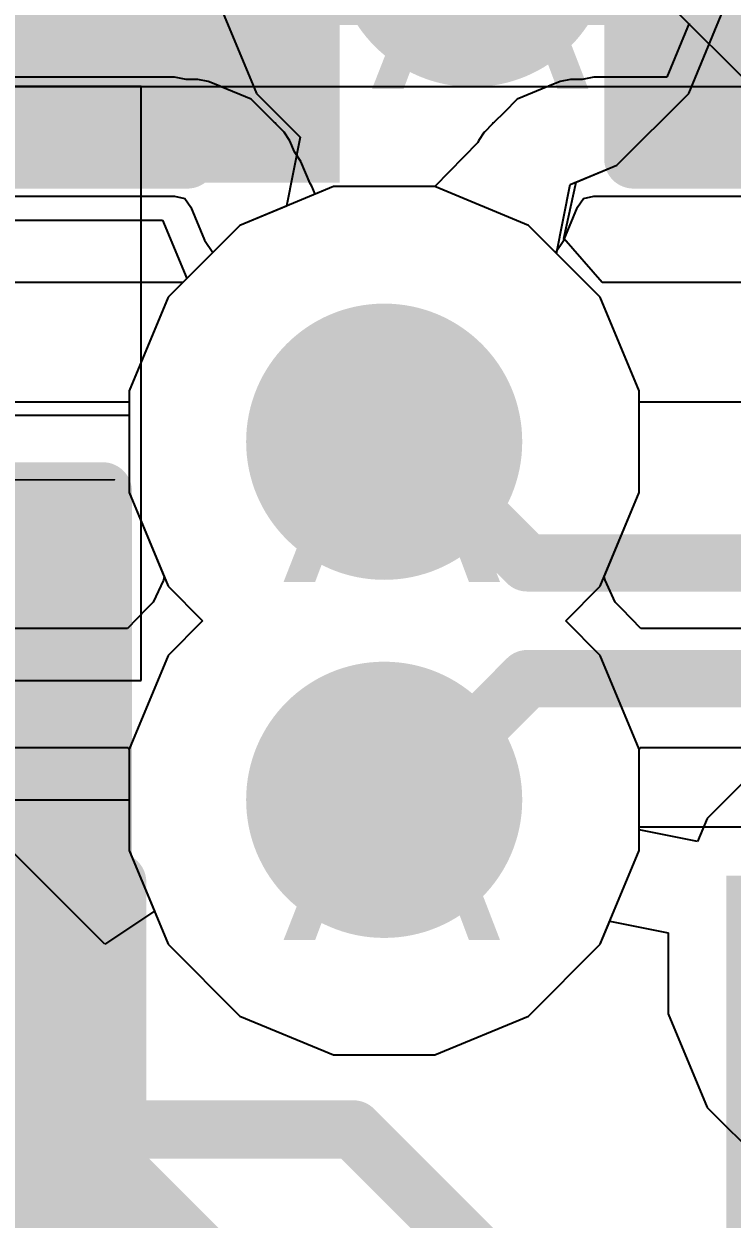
# Model space of a CAD drawing. Header units: inches. Extents: x 0 to 5271, y 0 to 5417.
# Drawn here: x 107.134 to 108.673, y 87.526 to 90.122 of the extents above; entities that cross this region are included whole.
import ezdxf

# ---------------------------------------------------------------- set-up
doc = ezdxf.new("R2010")
doc.units = ezdxf.units.IN
for name, color, linetype in [('Bottom Layer', 5, 'Continuous'), ('Bottom Overlay', 54, 'Continuous'), ('Bottom Paste', 16, 'Continuous'), ('Bottom Solder', 6, 'Continuous'), ('Drill Drawing', 1, 'Continuous'), ('L2_GND1', 16, 'Continuous'), ('L3_SIG1', 76, 'Continuous'), ('L4_PWR', 90, 'Continuous'), ('L5_GND2', 156, 'Continuous'), ('L6_SIG2', 130, 'Continuous'), ('L7_GND3', 216, 'Continuous'), ('Top Layer', 1, 'Continuous'), ('Top Overlay', 2, 'Continuous'), ('Top Paste', 8, 'Continuous'), ('Top Solder', 216, 'Continuous'), ('Via Holes', 16, 'Continuous')]:
    doc.layers.add(name, color=color, linetype=linetype)
doc.styles.add('Arial', font='', dxfattribs={"height": 0.2})
doc.styles.get('Arial').set_extended_font_data('Arial')

# ---------------------------------------------------------------- blocks, each defined once
blk = doc.blocks.new('R___0402_B_450')
at = {"layer": 'Bottom Layer'}
for points in [[(-0.2413, 0.3175), (-0.2413, -0.3175), (-0.6985, -0.3175), (-0.6985, 0.3175)], [(0.6985, 0.3175), (0.6985, -0.3175), (0.2413, -0.3175), (0.2413, 0.3175)]]:
    blk.add_hatch(color=5, dxfattribs=at).paths.add_polyline_path(points)
at = {"layer": 'Bottom Paste'}
for points in [[(-0.2413, 0.3175), (-0.2413, -0.3175), (-0.6985, -0.3175), (-0.6985, 0.3175)], [(0.6985, 0.3175), (0.6985, -0.3175), (0.2413, -0.3175), (0.2413, 0.3175)]]:
    blk.add_hatch(color=16, dxfattribs=at).paths.add_polyline_path(points)
at = {"layer": 'Bottom Solder'}
for points in [[(-0.1863, 0.3725), (-0.1863, -0.3725), (-0.7535, -0.3725), (-0.7535, 0.3725)], [(0.7535, 0.3725), (0.7535, -0.3725), (0.1863, -0.3725), (0.1863, 0.3725)]]:
    blk.add_hatch(color=6, dxfattribs=at).paths.add_polyline_path(points)
at = {"layer": 'Bottom Overlay'}
for points in [[(-0.7874, 0.4064, 0.127, 0.127, 0), (0.7874, 0.4064, 0.127, 0.127, 0)], [(-0.7874, -0.4064, 0.127, 0.127, 0), (-0.7874, 0.4064, 0.127, 0.127, 0)], [(0.7874, -0.4064, 0.127, 0.127, 0), (0.7874, 0.4064, 0.127, 0.127, 0)], [(-0.8128, 0.4318, 0.00323, 0.00323, 0), (0.8128, 0.4318, 0.00323, 0.00323, 0)], [(-0.7874, -0.4064, 0.127, 0.127, 0), (0.7874, -0.4064, 0.127, 0.127, 0)]]:
    blk.add_lwpolyline(points, format="xyseb", dxfattribs=at)
for points in [[(-0.8192, 0.4064, 0.0635, 0.0635, 1), (-0.7557, 0.4064, 0.0635, 0.0635, 1)], [(-0.8192, 0.4064, 0.0635, 0.0635, 1), (-0.7557, 0.4064, 0.0635, 0.0635, 1)], [(0.7556, 0.4064, 0.0635, 0.0635, 1), (0.8191, 0.4064, 0.0635, 0.0635, 1)], [(0.7556, 0.4064, 0.0635, 0.0635, 1), (0.8191, 0.4064, 0.0635, 0.0635, 1)], [(-0.8136, 0.4318, 0.00161, 0.00161, 1), (-0.812, 0.4318, 0.00161, 0.00161, 1)], [(0.812, 0.4318, 0.00161, 0.00161, 1), (0.8136, 0.4318, 0.00161, 0.00161, 1)], [(-0.8192, -0.4064, 0.0635, 0.0635, 1), (-0.7557, -0.4064, 0.0635, 0.0635, 1)], [(-0.8192, -0.4064, 0.0635, 0.0635, 1), (-0.7557, -0.4064, 0.0635, 0.0635, 1)], [(0.7556, -0.4064, 0.0635, 0.0635, 1), (0.8191, -0.4064, 0.0635, 0.0635, 1)], [(0.7556, -0.4064, 0.0635, 0.0635, 1), (0.8191, -0.4064, 0.0635, 0.0635, 1)]]:
    blk.add_lwpolyline(points, format="xyseb", close=True, dxfattribs=at)
blk = doc.blocks.new('RES_0603_467')
at = {"layer": 'Top Layer'}
for points in [[(-0.381, 0.4445), (-0.381, -0.4445), (-1.143, -0.4445), (-1.143, 0.4445)], [(1.143, 0.4445), (1.143, -0.4445), (0.381, -0.4445), (0.381, 0.4445)]]:
    blk.add_hatch(color=1, dxfattribs=at).paths.add_polyline_path(points)
at = {"layer": 'Top Paste'}
for points in [[(-0.381, 0.4445), (-0.381, -0.4445), (-1.143, -0.4445), (-1.143, 0.4445)], [(1.143, 0.4445), (1.143, -0.4445), (0.381, -0.4445), (0.381, 0.4445)]]:
    blk.add_hatch(color=8, dxfattribs=at).paths.add_polyline_path(points)
at = {"layer": 'Top Solder'}
for points in [[(-0.2794, 0.5461), (-0.2794, -0.5461), (-1.2446, -0.5461), (-1.2446, 0.5461)], [(1.2446, 0.5461), (1.2446, -0.5461), (0.2794, -0.5461), (0.2794, 0.5461)]]:
    blk.add_hatch(color=216, dxfattribs=at).paths.add_polyline_path(points)
at = {"layer": 'Top Overlay'}
for points in [[(-1.2192, 0.5334, 0.127, 0.127, 0), (1.2192, 0.5334, 0.127, 0.127, 0)], [(-1.2192, -0.5334, 0.127, 0.127, 0), (-1.2192, 0.5334, 0.127, 0.127, 0)], [(1.2192, -0.5334, 0.127, 0.127, 0), (1.2192, 0.5334, 0.127, 0.127, 0)], [(-1.2192, -0.5334, 0.127, 0.127, 0), (1.2192, -0.5334, 0.127, 0.127, 0)]]:
    blk.add_lwpolyline(points, format="xyseb", dxfattribs=at)
for points in [[(-1.2509, 0.5334, 0.0635, 0.0635, 1), (-1.1874, 0.5334, 0.0635, 0.0635, 1)], [(-1.2509, 0.5334, 0.0635, 0.0635, 1), (-1.1874, 0.5334, 0.0635, 0.0635, 1)], [(1.1875, 0.5334, 0.0635, 0.0635, 1), (1.251, 0.5334, 0.0635, 0.0635, 1)], [(1.1875, 0.5334, 0.0635, 0.0635, 1), (1.251, 0.5334, 0.0635, 0.0635, 1)], [(-1.2509, -0.5334, 0.0635, 0.0635, 1), (-1.1874, -0.5334, 0.0635, 0.0635, 1)], [(-1.2509, -0.5334, 0.0635, 0.0635, 1), (-1.1874, -0.5334, 0.0635, 0.0635, 1)], [(1.1875, -0.5334, 0.0635, 0.0635, 1), (1.251, -0.5334, 0.0635, 0.0635, 1)], [(1.1875, -0.5334, 0.0635, 0.0635, 1), (1.251, -0.5334, 0.0635, 0.0635, 1)]]:
    blk.add_lwpolyline(points, format="xyseb", close=True, dxfattribs=at)
blk = doc.blocks.new('HR911130C_519')
at = {"layer": 'Top Overlay'}
blk.add_lwpolyline([(-8.001, -8.5694, 0.127, 0.127, 0), (8.001, -8.5694, 0.127, 0.127, 0)], format="xyseb", dxfattribs=at)
blk = doc.blocks.new('DFN1006_2L__B_551')
at = {"layer": 'Bottom Layer'}
for points in [[(-0.7, 0.33), (-0.15, 0.33), (-0.15, -0.33), (-0.7, -0.33)], [(0.15, 0.33), (0.7, 0.33), (0.7, -0.33), (0.15, -0.33)]]:
    blk.add_hatch(color=5, dxfattribs=at).paths.add_polyline_path(points)
at = {"layer": 'Bottom Overlay'}
blk.add_hatch(color=54, dxfattribs=at).paths.add_polyline_path([(-1.1435, -0.5082), (-0.8133, -0.5082), (-0.8133, 0.5078), (-1.1435, 0.5078)])
at = {"layer": 'Bottom Paste'}
for points in [[(-0.7, 0.33), (-0.15, 0.33), (-0.15, -0.33), (-0.7, -0.33)], [(0.15, 0.33), (0.7, 0.33), (0.7, -0.33), (0.15, -0.33)]]:
    blk.add_hatch(color=16, dxfattribs=at).paths.add_polyline_path(points)
at = {"layer": 'Bottom Solder'}
for points in [[(-0.8016, 0.4316), (-0.0484, 0.4316), (-0.0484, -0.4316), (-0.8016, -0.4316)], [(0.0484, 0.4316), (0.8016, 0.4316), (0.8016, -0.4316), (0.0484, -0.4316)]]:
    blk.add_hatch(color=6, dxfattribs=at).paths.add_polyline_path(points)
at = {"layer": 'Bottom Overlay'}
for points in [[(0.8128, 0.4572, 0.127, 0.127, 0), (-0.8128, 0.4572, 0.127, 0.127, 0)], [(-0.8128, 0.4572, 0.127, 0.127, 0), (-0.8128, -0.4572, 0.127, 0.127, 0)], [(0.8128, 0.4572, 0.127, 0.127, 0), (0.8128, -0.4572, 0.127, 0.127, 0)], [(0.8128, -0.4572, 0.127, 0.127, 0), (-0.8128, -0.4572, 0.127, 0.127, 0)]]:
    blk.add_lwpolyline(points, format="xyseb", dxfattribs=at)
for points in [[(-0.8445, 0.4572, 0.0635, 0.0635, 1), (-0.781, 0.4572, 0.0635, 0.0635, 1)], [(-0.8445, 0.4572, 0.0635, 0.0635, 1), (-0.781, 0.4572, 0.0635, 0.0635, 1)], [(0.7811, 0.4572, 0.0635, 0.0635, 1), (0.8446, 0.4572, 0.0635, 0.0635, 1)], [(0.7811, 0.4572, 0.0635, 0.0635, 1), (0.8446, 0.4572, 0.0635, 0.0635, 1)], [(-0.8445, -0.4572, 0.0635, 0.0635, 1), (-0.781, -0.4572, 0.0635, 0.0635, 1)], [(-0.8445, -0.4572, 0.0635, 0.0635, 1), (-0.781, -0.4572, 0.0635, 0.0635, 1)], [(0.7811, -0.4572, 0.0635, 0.0635, 1), (0.8446, -0.4572, 0.0635, 0.0635, 1)], [(0.7811, -0.4572, 0.0635, 0.0635, 1), (0.8446, -0.4572, 0.0635, 0.0635, 1)]]:
    blk.add_lwpolyline(points, format="xyseb", close=True, dxfattribs=at)
blk = doc.blocks.new('DFN1006_2L__B_555')
at = {"layer": 'Bottom Layer'}
for points in [[(-0.7, 0.33), (-0.15, 0.33), (-0.15, -0.33), (-0.7, -0.33)], [(0.15, 0.33), (0.7, 0.33), (0.7, -0.33), (0.15, -0.33)]]:
    blk.add_hatch(color=5, dxfattribs=at).paths.add_polyline_path(points)
at = {"layer": 'Bottom Overlay'}
blk.add_hatch(color=54, dxfattribs=at).paths.add_polyline_path([(-1.1435, -0.5081), (-0.8133, -0.5081), (-0.8133, 0.5079), (-1.1435, 0.5079)])
at = {"layer": 'Bottom Paste'}
for points in [[(-0.7, 0.33), (-0.15, 0.33), (-0.15, -0.33), (-0.7, -0.33)], [(0.15, 0.33), (0.7, 0.33), (0.7, -0.33), (0.15, -0.33)]]:
    blk.add_hatch(color=16, dxfattribs=at).paths.add_polyline_path(points)
at = {"layer": 'Bottom Solder'}
for points in [[(-0.8016, 0.4316), (-0.0484, 0.4316), (-0.0484, -0.4316), (-0.8016, -0.4316)], [(0.0484, 0.4316), (0.8016, 0.4316), (0.8016, -0.4316), (0.0484, -0.4316)]]:
    blk.add_hatch(color=6, dxfattribs=at).paths.add_polyline_path(points)
at = {"layer": 'Bottom Overlay'}
for points in [[(0.8128, 0.4572, 0.127, 0.127, 0), (-0.8128, 0.4572, 0.127, 0.127, 0)], [(-0.8128, 0.4572, 0.127, 0.127, 0), (-0.8128, -0.4572, 0.127, 0.127, 0)], [(0.8128, 0.4572, 0.127, 0.127, 0), (0.8128, -0.4572, 0.127, 0.127, 0)], [(0.8128, -0.4572, 0.127, 0.127, 0), (-0.8128, -0.4572, 0.127, 0.127, 0)]]:
    blk.add_lwpolyline(points, format="xyseb", dxfattribs=at)
for points in [[(-0.8445, 0.4572, 0.0635, 0.0635, 1), (-0.781, 0.4572, 0.0635, 0.0635, 1)], [(-0.8445, 0.4572, 0.0635, 0.0635, 1), (-0.781, 0.4572, 0.0635, 0.0635, 1)], [(0.7811, 0.4572, 0.0635, 0.0635, 1), (0.8446, 0.4572, 0.0635, 0.0635, 1)], [(0.7811, 0.4572, 0.0635, 0.0635, 1), (0.8446, 0.4572, 0.0635, 0.0635, 1)], [(-0.8445, -0.4572, 0.0635, 0.0635, 1), (-0.781, -0.4572, 0.0635, 0.0635, 1)], [(-0.8445, -0.4572, 0.0635, 0.0635, 1), (-0.781, -0.4572, 0.0635, 0.0635, 1)], [(0.7811, -0.4572, 0.0635, 0.0635, 1), (0.8446, -0.4572, 0.0635, 0.0635, 1)], [(0.7811, -0.4572, 0.0635, 0.0635, 1), (0.8446, -0.4572, 0.0635, 0.0635, 1)]]:
    blk.add_lwpolyline(points, format="xyseb", close=True, dxfattribs=at)

msp = doc.modelspace()

# ---------------------------------------------------------------- hatches: boundary and pattern name
at = {"layer": 'Bottom Layer'}
for points in [[(106.8074, 89.955), (107.5838, 89.955), (107.5838, 92.1232), (106.8074, 92.1232)], [(108.66, 86.9443), (109.46, 86.9443), (109.46, 88.2722), (108.66, 88.2722)]]:
    msp.add_hatch(color=5, dxfattribs=at).paths.add_polyline_path(points)
h = msp.add_hatch(color=5, dxfattribs=at)
edge = h.paths.add_edge_path()
edge.add_arc((108.1087, 90.285), 0.3, 0, 360)
h = msp.add_hatch(color=5, dxfattribs=at)
edge = h.paths.add_edge_path()
edge.add_arc((107.9166, 89.2145), 0.3, 0, 360)
h = msp.add_hatch(color=5, dxfattribs=at)
edge = h.paths.add_edge_path()
edge.add_arc((107.9166, 88.4367), 0.3, 0, 360)
at = {"layer": 'L2_GND1'}
h = msp.add_hatch(color=16, dxfattribs=at)
edge = h.paths.add_edge_path()
edge.add_arc((108.1087, 90.285), 0.3, 0, 360)
h = msp.add_hatch(color=16, dxfattribs=at)
edge = h.paths.add_edge_path()
edge.add_arc((107.9166, 89.2145), 0.3, 0, 360)
h = msp.add_hatch(color=16, dxfattribs=at)
edge = h.paths.add_edge_path()
edge.add_arc((107.9166, 88.4367), 0.3, 0, 360)
at = {"layer": 'L3_SIG1'}
h = msp.add_hatch(color=76, dxfattribs=at)
edge = h.paths.add_edge_path()
edge.add_arc((108.1087, 90.285), 0.3, 0, 360)
h = msp.add_hatch(color=76, dxfattribs=at)
edge = h.paths.add_edge_path()
edge.add_arc((107.9166, 89.2145), 0.3, 0, 360)
h = msp.add_hatch(color=76, dxfattribs=at)
edge = h.paths.add_edge_path()
edge.add_arc((107.9166, 88.4367), 0.3, 0, 360)
at = {"layer": 'L4_PWR'}
h = msp.add_hatch(color=90, dxfattribs=at)
edge = h.paths.add_edge_path()
edge.add_arc((108.1087, 90.285), 0.3, 0, 360)
h = msp.add_hatch(color=90, dxfattribs=at)
edge = h.paths.add_edge_path()
edge.add_arc((107.9166, 89.2145), 0.3, 0, 360)
h = msp.add_hatch(color=90, dxfattribs=at)
edge = h.paths.add_edge_path()
edge.add_arc((107.9166, 88.4367), 0.3, 0, 360)
at = {"layer": 'L5_GND2'}
h = msp.add_hatch(color=156, dxfattribs=at)
edge = h.paths.add_edge_path()
edge.add_arc((108.1087, 90.285), 0.3, 0, 360)
h = msp.add_hatch(color=156, dxfattribs=at)
edge = h.paths.add_edge_path()
edge.add_arc((107.9166, 89.2145), 0.3, 0, 360)
h = msp.add_hatch(color=156, dxfattribs=at)
edge = h.paths.add_edge_path()
edge.add_arc((107.9166, 88.4367), 0.3, 0, 360)
at = {"layer": 'L6_SIG2'}
h = msp.add_hatch(color=130, dxfattribs=at)
edge = h.paths.add_edge_path()
edge.add_arc((108.1087, 90.285), 0.3, 0, 360)
h = msp.add_hatch(color=130, dxfattribs=at)
edge = h.paths.add_edge_path()
edge.add_arc((107.9166, 89.2145), 0.3, 0, 360)
h = msp.add_hatch(color=130, dxfattribs=at)
edge = h.paths.add_edge_path()
edge.add_arc((107.9166, 88.4367), 0.3, 0, 360)
at = {"layer": 'L7_GND3'}
h = msp.add_hatch(color=216, dxfattribs=at)
edge = h.paths.add_edge_path()
edge.add_arc((108.1087, 90.285), 0.3, 0, 360)
h = msp.add_hatch(color=216, dxfattribs=at)
edge = h.paths.add_edge_path()
edge.add_arc((107.9166, 89.2145), 0.3, 0, 360)
h = msp.add_hatch(color=216, dxfattribs=at)
edge = h.paths.add_edge_path()
edge.add_arc((107.9166, 88.4367), 0.3, 0, 360)
at = {"layer": 'Top Layer'}
h = msp.add_hatch(color=1, dxfattribs=at)
edge = h.paths.add_edge_path()
edge.add_arc((108.1087, 90.285), 0.3, 0, 360)
h = msp.add_hatch(color=1, dxfattribs=at)
edge = h.paths.add_edge_path()
edge.add_arc((107.9166, 89.2145), 0.3, 0, 360)
h = msp.add_hatch(color=1, dxfattribs=at)
edge = h.paths.add_edge_path()
edge.add_arc((107.9166, 88.4367), 0.3, 0, 360)
at = {"layer": 'Via Holes'}
h = msp.add_hatch(color=7, dxfattribs=at)
edge = h.paths.add_edge_path()
edge.add_arc((107.9166, 89.2145), 0.15, 0, 360)
h = msp.add_hatch(color=7, dxfattribs=at)
edge = h.paths.add_edge_path()
edge.add_arc((107.9166, 88.4367), 0.15, 0, 360)

# ---------------------------------------------------------------- linework, layer by layer
at = {"layer": 'Bottom Layer'}
for p, q in [((103.0075, 89.9861), (139.395, 89.9861)), ((106.8074, 89.696), (107.435, 89.696)), ((107.435, 89.696), (107.4876, 89.569)), ((107.4876, 89.569), (107.447, 89.5283)), ((107.447, 89.5283), (107.3626, 89.3247)), ((107.3626, 89.3247), (107.3626, 89.2715)), ((107.3626, 89.2715), (106.5051, 89.2715))]:
    msp.add_line(p, q, dxfattribs=at)
for points in [[(107.9166, 89.2145, 0.1242, 0.1242, 0), (107.964, 89.2145, 0.1242, 0.1242, 0)], [(107.964, 89.2145, 0.1242, 0.1242, 0), (108.2273, 88.9512, 0.1242, 0.1242, 0)], [(108.2273, 88.9512, 0.1242, 0.1242, 0), (109.4755, 88.9512, 0.1242, 0.1242, 0)], [(107.964, 88.4367, 0.1242, 0.1242, 0), (108.2273, 88.7, 0.1242, 0.1242, 0)], [(108.2273, 88.7, 0.1242, 0.1242, 0), (109.3714, 88.7, 0.1242, 0.1242, 0)], [(107.9166, 88.4367, 0.1242, 0.1242, 0), (107.964, 88.4367, 0.1242, 0.1242, 0)], [(106.9877, 87.9475, 0.127, 0.127, 0), (107.2148, 87.7205, 0.127, 0.127, 0)], [(107.2148, 87.7205, 0.127, 0.127, 0), (107.8498, 87.7205, 0.127, 0.127, 0)], [(107.8498, 87.7205, 0.127, 0.127, 0), (108.3056, 87.2646, 0.127, 0.127, 0)]]:
    msp.add_lwpolyline(points, format="xyseb", dxfattribs=at)
for points in [[(107.8856, 89.2145, 0.0621, 0.0621, 1), (107.9477, 89.2145, 0.0621, 0.0621, 1)], [(107.9329, 89.2145, 0.0621, 0.0621, 1), (107.995, 89.2145, 0.0621, 0.0621, 1)], [(107.9329, 89.2145, 0.0621, 0.0621, 1), (107.995, 89.2145, 0.0621, 0.0621, 1)], [(108.1962, 88.9512, 0.0621, 0.0621, 1), (108.2583, 88.9512, 0.0621, 0.0621, 1)], [(108.1962, 88.9512, 0.0621, 0.0621, 1), (108.2583, 88.9512, 0.0621, 0.0621, 1)], [(108.1962, 88.7, 0.0621, 0.0621, 1), (108.2583, 88.7, 0.0621, 0.0621, 1)], [(108.1962, 88.7, 0.0621, 0.0621, 1), (108.2583, 88.7, 0.0621, 0.0621, 1)], [(107.8856, 88.4367, 0.0621, 0.0621, 1), (107.9477, 88.4367, 0.0621, 0.0621, 1)], [(107.9329, 88.4367, 0.0621, 0.0621, 1), (107.995, 88.4367, 0.0621, 0.0621, 1)], [(107.9329, 88.4367, 0.0621, 0.0621, 1), (107.995, 88.4367, 0.0621, 0.0621, 1)], [(107.183, 87.7205, 0.0635, 0.0635, 1), (107.2465, 87.7205, 0.0635, 0.0635, 1)], [(107.183, 87.7205, 0.0635, 0.0635, 1), (107.2465, 87.7205, 0.0635, 0.0635, 1)], [(107.818, 87.7205, 0.0635, 0.0635, 1), (107.8815, 87.7205, 0.0635, 0.0635, 1)], [(107.818, 87.7205, 0.0635, 0.0635, 1), (107.8815, 87.7205, 0.0635, 0.0635, 1)]]:
    msp.add_lwpolyline(points, format="xyseb", close=True, dxfattribs=at)
at = {"layer": 'L2_GND1'}
for p, q in [((107.5547, 90.1748), (107.639, 89.9712)), ((108.5783, 89.9712), (108.6627, 90.1748)), ((107.639, 89.9712), (107.7341, 89.876)), ((108.4225, 89.8153), (108.5783, 89.9712)), ((107.7341, 89.876), (107.7043, 89.7262)), ((108.3338, 89.7786), (108.4225, 89.8153)), ((108.307, 89.6559), (108.3338, 89.7786)), ((107.7043, 89.7262), (107.6028, 89.6842)), ((107.6028, 89.6842), (107.479, 89.5604)), ((108.3901, 89.5604), (108.307, 89.6559)), ((107.479, 89.5604), (106.6709, 89.5604)), ((109.4746, 89.5604), (108.3901, 89.5604)), ((106.6709, 89.3014), (107.3626, 89.3014)), ((107.3626, 89.3014), (107.3626, 89.1043)), ((108.4706, 89.1043), (108.4706, 89.3014)), ((108.4706, 89.3014), (109.4292, 89.3014)), ((107.3626, 89.1043), (107.447, 88.9007)), ((108.3863, 88.9007), (108.4706, 89.1043)), ((107.447, 88.9007), (107.522, 88.8256)), ((108.3112, 88.8256), (108.3863, 88.9007)), ((107.522, 88.8256), (107.447, 88.7505)), ((108.3863, 88.7505), (108.3112, 88.8256)), ((107.447, 88.7505), (107.3626, 88.5469)), ((108.4706, 88.5469), (108.3863, 88.7505)), ((108.7742, 88.5521), (108.6184, 88.3962)), ((107.3626, 88.5469), (107.3626, 88.3265)), ((108.4706, 88.3714), (108.4706, 88.5469)), ((108.6184, 88.3962), (108.5976, 88.3462)), ((108.5976, 88.3462), (108.4706, 88.3714)), ((107.3626, 88.3265), (107.447, 88.1229)), ((108.3863, 88.1229), (108.407, 88.173)), ((108.407, 88.173), (108.534, 88.1477)), ((108.534, 88.1477), (108.534, 87.9722)), ((107.447, 88.1229), (107.6028, 87.9671)), ((108.2304, 87.9671), (108.3863, 88.1229)), ((107.6028, 87.9671), (107.8064, 87.8827)), ((108.0268, 87.8827), (108.2304, 87.9671)), ((108.534, 87.9722), (108.6184, 87.7686)), ((107.8064, 87.8827), (108.0268, 87.8827)), ((108.6184, 87.7686), (108.7742, 87.6127))]:
    msp.add_line(p, q, dxfattribs=at)
at = {"layer": 'L3_SIG1'}
for p, q in [((108.5797, 90.1239), (108.5311, 90.0066)), ((107.4611, 90.0066), (107.0496, 90.0066)), ((107.4862, 90.0016), (107.4611, 90.0066)), ((108.3721, 90.0066), (108.3471, 90.0016)), ((108.5311, 90.0066), (108.3721, 90.0066)), ((107.5117, 90.0016), (107.4862, 90.0016)), ((107.5342, 89.9971), (107.5117, 90.0016)), ((107.5577, 89.9874), (107.5342, 89.9971)), ((107.5602, 89.9869), (107.5577, 89.9874)), ((107.5624, 89.9855), (107.5602, 89.9869)), ((107.6275, 89.9585), (107.5624, 89.9855)), ((108.2598, 89.9809), (108.2057, 89.9585)), ((108.2709, 89.9855), (108.2598, 89.9809)), ((108.273, 89.9869), (108.2709, 89.9855)), ((108.2755, 89.9874), (108.273, 89.9869)), ((108.299, 89.9971), (108.2755, 89.9874)), ((108.2991, 89.9971), (108.299, 89.9971)), ((108.299, 89.9971), (108.299, 89.9971)), ((108.3216, 90.0016), (108.2991, 89.9971)), ((108.3471, 90.0016), (108.3216, 90.0016)), ((107.6774, 89.9086), (107.6275, 89.9585)), ((108.2057, 89.9585), (108.1771, 89.9299)), ((108.2057, 89.9585), (108.2057, 89.9585)), ((108.2057, 89.9585), (108.2057, 89.9585)), ((108.1771, 89.9299), (108.1558, 89.9086)), ((107.6795, 89.9072), (107.6774, 89.9086)), ((107.6809, 89.9051), (107.6795, 89.9072)), ((107.699, 89.887), (107.6809, 89.9051)), ((108.1523, 89.9051), (108.1343, 89.887)), ((108.1537, 89.9072), (108.1523, 89.9051)), ((108.1558, 89.9086), (108.1537, 89.9072)), ((107.7117, 89.8679), (107.699, 89.887)), ((107.699, 89.887), (107.699, 89.887)), ((108.1342, 89.887), (108.1215, 89.8679)), ((108.1343, 89.887), (108.1342, 89.887)), ((108.1342, 89.887), (108.1342, 89.887)), ((107.7215, 89.8444), (107.7117, 89.8679)), ((108.1201, 89.8645), (108.0268, 89.7685)), ((108.1215, 89.8679), (108.1201, 89.8645)), ((107.7357, 89.8232), (107.7215, 89.8444)), ((107.7556, 89.7751), (107.7357, 89.8232)), ((107.7594, 89.7693), (107.7556, 89.7751)), ((107.0496, 89.7476), (107.4611, 89.7476)), ((107.4611, 89.7476), (107.4837, 89.7431)), ((107.7666, 89.752), (107.7594, 89.7693)), ((107.8064, 89.7685), (107.7666, 89.752)), ((108.0268, 89.7685), (107.8064, 89.7685)), ((108.3496, 89.7431), (108.3721, 89.7476)), ((108.3721, 89.7476), (108.956, 89.7476)), ((107.4837, 89.7431), (107.4964, 89.7241)), ((107.4964, 89.7241), (107.5261, 89.6524)), ((108.3071, 89.6524), (108.3368, 89.7241)), ((108.3368, 89.7241), (108.3496, 89.7431)), ((107.5261, 89.6524), (107.5441, 89.6255)), ((108.2891, 89.6255), (108.3071, 89.6524)), ((107.5441, 89.6255), (107.447, 89.5283)), ((108.3863, 89.5283), (108.2891, 89.6255)), ((107.447, 89.5283), (107.3626, 89.3247)), ((108.4706, 89.3247), (108.3863, 89.5283)), ((107.3626, 89.3247), (107.3626, 89.1043)), ((108.4706, 89.1043), (108.4706, 89.3247)), ((107.3626, 89.1043), (107.447, 88.9007)), ((108.3863, 88.9007), (108.4706, 89.1043)), ((107.447, 88.9007), (107.522, 88.8256)), ((108.3112, 88.8256), (108.3863, 88.9007)), ((107.522, 88.8256), (107.447, 88.7505)), ((108.3863, 88.7505), (108.3112, 88.8256)), ((107.447, 88.7505), (107.3626, 88.5469)), ((108.4706, 88.5469), (108.3863, 88.7505)), ((108.7742, 88.5521), (108.6184, 88.3962)), ((107.3626, 88.5469), (107.3626, 88.3265)), ((108.4706, 88.3714), (108.4706, 88.5469)), ((108.6184, 88.3962), (108.5976, 88.3462)), ((108.5976, 88.3462), (108.4706, 88.3714)), ((107.3626, 88.3265), (107.447, 88.1229)), ((108.3863, 88.1229), (108.407, 88.173)), ((108.407, 88.173), (108.534, 88.1477)), ((108.534, 88.1477), (108.534, 87.9722)), ((107.447, 88.1229), (107.6028, 87.9671)), ((108.2304, 87.9671), (108.3863, 88.1229)), ((107.6028, 87.9671), (107.8064, 87.8827)), ((108.0268, 87.8827), (108.2304, 87.9671)), ((108.534, 87.9722), (108.6184, 87.7686)), ((107.8064, 87.8827), (108.0268, 87.8827)), ((108.6184, 87.7686), (108.7742, 87.6127))]:
    msp.add_line(p, q, dxfattribs=at)
at = {"layer": 'L4_PWR'}
for p, q in [((107.5547, 90.1748), (107.639, 89.9712)), ((108.5783, 89.9712), (108.6627, 90.1748)), ((107.639, 89.9712), (107.7341, 89.876)), ((108.4225, 89.8153), (108.5783, 89.9712)), ((107.7341, 89.876), (107.7043, 89.7262)), ((108.3209, 89.7733), (108.4225, 89.8153)), ((108.2911, 89.6235), (108.3209, 89.7733)), ((107.7043, 89.7262), (107.6028, 89.6842)), ((107.6028, 89.6842), (107.447, 89.5283)), ((108.3863, 89.5283), (108.2911, 89.6235)), ((107.447, 89.5283), (107.3626, 89.3247)), ((108.4706, 89.3247), (108.3863, 89.5283)), ((107.3626, 89.3247), (107.3626, 89.1043)), ((108.4706, 89.1043), (108.4706, 89.3247)), ((107.3626, 89.1043), (107.4384, 88.9213)), ((108.3948, 88.9213), (108.4706, 89.1043)), ((107.4367, 88.9139), (107.4146, 88.8663)), ((107.4384, 88.9213), (107.4367, 88.9139)), ((108.3965, 88.9139), (108.3948, 88.9213)), ((108.4187, 88.8663), (108.3965, 88.9139)), ((107.4146, 88.8663), (107.4003, 88.8512)), ((108.4329, 88.8512), (108.4187, 88.8663)), ((107.4003, 88.8512), (107.3591, 88.809)), ((108.4742, 88.809), (108.4329, 88.8512)), ((107.3591, 88.809), (106.3431, 88.809)), ((109.5516, 88.809), (108.4742, 88.809)), ((104.5755, 88.55), (107.3606, 88.55)), ((107.3606, 88.55), (107.3626, 88.5469)), ((108.4706, 88.5469), (108.4727, 88.55)), ((108.4727, 88.55), (114.6131, 88.55)), ((107.3626, 88.5469), (107.3626, 88.3265)), ((108.4706, 88.3265), (108.4706, 88.5469)), ((107.3626, 88.3265), (107.447, 88.1229)), ((108.3863, 88.1229), (108.4706, 88.3265)), ((107.447, 88.1229), (107.6028, 87.9671)), ((108.2304, 87.9671), (108.3863, 88.1229)), ((107.6028, 87.9671), (107.8064, 87.8827)), ((108.0268, 87.8827), (108.2304, 87.9671)), ((107.8064, 87.8827), (108.0268, 87.8827))]:
    msp.add_line(p, q, dxfattribs=at)
at = {"layer": 'L5_GND2'}
for p, q in [((107.8064, 89.7685), (107.6028, 89.6842)), ((108.0268, 89.7685), (107.8064, 89.7685)), ((108.2304, 89.6842), (108.0268, 89.7685)), ((107.6028, 89.6842), (107.447, 89.5283)), ((108.3863, 89.5283), (108.2304, 89.6842)), ((107.447, 89.5283), (107.3626, 89.3247)), ((108.4706, 89.3247), (108.3863, 89.5283)), ((107.3626, 89.3247), (107.3626, 89.1043)), ((108.4706, 89.1043), (108.4706, 89.3247)), ((107.3626, 89.1043), (107.447, 88.9007)), ((108.3863, 88.9007), (108.4706, 89.1043)), ((107.447, 88.9007), (107.522, 88.8256)), ((108.3112, 88.8256), (108.3863, 88.9007)), ((107.522, 88.8256), (107.447, 88.7505)), ((108.3863, 88.7505), (108.3112, 88.8256)), ((107.447, 88.7505), (107.3626, 88.5469)), ((108.4706, 88.5469), (108.3863, 88.7505)), ((108.7742, 88.5521), (108.6184, 88.3962)), ((107.3626, 88.5469), (107.3626, 88.3265)), ((108.4706, 88.3714), (108.4706, 88.5469)), ((108.6184, 88.3962), (108.5976, 88.3462)), ((108.5976, 88.3462), (108.4706, 88.3714)), ((107.3626, 88.3265), (107.447, 88.1229)), ((108.3863, 88.1229), (108.407, 88.173)), ((108.407, 88.173), (108.534, 88.1477)), ((108.534, 88.1477), (108.534, 87.9722)), ((107.447, 88.1229), (107.6028, 87.9671)), ((108.2304, 87.9671), (108.3863, 88.1229)), ((107.6028, 87.9671), (107.8064, 87.8827)), ((108.0268, 87.8827), (108.2304, 87.9671)), ((108.534, 87.9722), (108.6184, 87.7686)), ((107.8064, 87.8827), (108.0268, 87.8827)), ((108.6184, 87.7686), (108.7742, 87.6127))]:
    msp.add_line(p, q, dxfattribs=at)
at = {"layer": 'L6_SIG2'}
for p, q in [((108.0678, 90.6336), (108.9755, 89.7259)), ((107.8064, 89.7685), (107.6028, 89.6842)), ((108.0268, 89.7685), (107.8064, 89.7685)), ((108.2304, 89.6842), (108.0268, 89.7685)), ((107.6028, 89.6842), (107.447, 89.5283)), ((108.3863, 89.5283), (108.2304, 89.6842)), ((107.447, 89.5283), (107.3626, 89.3247)), ((108.4706, 89.3247), (108.3863, 89.5283)), ((107.3626, 89.3247), (107.3626, 89.1043)), ((108.4706, 89.1043), (108.4706, 89.3247)), ((107.3626, 89.1043), (107.447, 88.9007)), ((108.3863, 88.9007), (108.4706, 89.1043)), ((107.447, 88.9007), (107.522, 88.8256)), ((108.3112, 88.8256), (108.3863, 88.9007)), ((107.522, 88.8256), (107.447, 88.7505)), ((108.3863, 88.7505), (108.3112, 88.8256)), ((107.447, 88.7505), (107.3626, 88.5469)), ((108.4706, 88.5469), (108.3863, 88.7505)), ((108.7742, 88.5521), (108.6184, 88.3962)), ((107.3626, 88.5469), (107.3626, 88.3265)), ((108.4706, 88.3714), (108.4706, 88.5469)), ((108.6184, 88.3962), (108.5976, 88.3462)), ((108.5976, 88.3462), (108.4706, 88.3714)), ((107.3095, 88.1228), (107.09, 88.3423)), ((107.3626, 88.3265), (107.4172, 88.1948)), ((107.4172, 88.1948), (107.3095, 88.1228))]:
    msp.add_line(p, q, dxfattribs=at)
msp.add_lwpolyline([(106.8336, 88.086, 0.2032, 0.2032, 0), (107.4976, 87.422, 0.2032, 0.2032, 0)], format="xyseb", dxfattribs=at)
at = {"layer": 'L7_GND3'}
for p, q in [((107.8064, 89.7685), (107.6028, 89.6842)), ((108.0268, 89.7685), (107.8064, 89.7685)), ((108.2304, 89.6842), (108.0268, 89.7685)), ((107.6028, 89.6842), (107.447, 89.5283)), ((108.3863, 89.5283), (108.2304, 89.6842)), ((107.447, 89.5283), (107.3626, 89.3247)), ((108.4706, 89.3247), (108.3863, 89.5283)), ((107.3626, 89.3247), (107.3626, 89.1043)), ((108.4706, 89.1043), (108.4706, 89.3247)), ((107.3626, 89.1043), (107.447, 88.9007)), ((108.3863, 88.9007), (108.4706, 89.1043)), ((107.447, 88.9007), (107.522, 88.8256)), ((108.3112, 88.8256), (108.3863, 88.9007)), ((107.522, 88.8256), (107.447, 88.7505)), ((108.3863, 88.7505), (108.3112, 88.8256)), ((107.447, 88.7505), (107.3626, 88.5469)), ((108.4706, 88.5469), (108.3863, 88.7505)), ((108.7742, 88.5521), (108.6184, 88.3962)), ((107.3626, 88.5469), (107.3626, 88.3265)), ((108.4706, 88.3714), (108.4706, 88.5469)), ((108.6184, 88.3962), (108.5976, 88.3462)), ((108.5976, 88.3462), (108.4706, 88.3714)), ((107.3626, 88.3265), (107.447, 88.1229)), ((108.3863, 88.1229), (108.407, 88.173)), ((108.407, 88.173), (108.534, 88.1477)), ((108.534, 88.1477), (108.534, 87.9722)), ((107.447, 88.1229), (107.6028, 87.9671)), ((108.2304, 87.9671), (108.3863, 88.1229)), ((107.6028, 87.9671), (107.8064, 87.8827)), ((108.0268, 87.8827), (108.2304, 87.9671)), ((108.534, 87.9722), (108.6184, 87.7686)), ((107.8064, 87.8827), (108.0268, 87.8827)), ((108.6184, 87.7686), (108.7742, 87.6127))]:
    msp.add_line(p, q, dxfattribs=at)
at = {"layer": 'Top Layer'}
for p, q in [((102.362, 89.9862), (138.7495, 89.9862)), ((107.3887, 89.9862), (106.3282, 89.9862)), ((107.3887, 88.6957), (107.3887, 89.9862)), ((106.3244, 88.6957), (107.3887, 88.6957)), ((106.3775, 88.4367), (107.3626, 88.4367)), ((107.3626, 88.4367), (107.3626, 88.3265)), ((108.4706, 88.3265), (108.4706, 88.3777)), ((108.4706, 88.3777), (108.8488, 88.3777)), ((107.3626, 88.3265), (107.447, 88.1229)), ((108.3863, 88.1229), (108.4706, 88.3265)), ((107.447, 88.1229), (107.6028, 87.9671)), ((108.2304, 87.9671), (108.3863, 88.1229)), ((107.6028, 87.9671), (107.8064, 87.8827)), ((108.0268, 87.8827), (108.2304, 87.9671)), ((107.8064, 87.8827), (108.0268, 87.8827))]:
    msp.add_line(p, q, dxfattribs=at)
for points in [[(107.9166, 89.2145, 0.1242, 0.1242, 0), (107.964, 89.2145, 0.1242, 0.1242, 0)], [(107.964, 89.2145, 0.1242, 0.1242, 0), (108.2273, 88.9512, 0.1242, 0.1242, 0)], [(108.2273, 88.9512, 0.1242, 0.1242, 0), (108.7448, 88.9512, 0.1242, 0.1242, 0)], [(107.964, 88.4367, 0.1242, 0.1242, 0), (108.2273, 88.7, 0.1242, 0.1242, 0)], [(108.2273, 88.7, 0.1242, 0.1242, 0), (108.8488, 88.7, 0.1242, 0.1242, 0)], [(107.9166, 88.4367, 0.1242, 0.1242, 0), (107.964, 88.4367, 0.1242, 0.1242, 0)]]:
    msp.add_lwpolyline(points, format="xyseb", dxfattribs=at)
for points in [[(107.8856, 89.2145, 0.0621, 0.0621, 1), (107.9477, 89.2145, 0.0621, 0.0621, 1)], [(107.9329, 89.2145, 0.0621, 0.0621, 1), (107.995, 89.2145, 0.0621, 0.0621, 1)], [(107.9329, 89.2145, 0.0621, 0.0621, 1), (107.995, 89.2145, 0.0621, 0.0621, 1)], [(108.1962, 88.9512, 0.0621, 0.0621, 1), (108.2583, 88.9512, 0.0621, 0.0621, 1)], [(108.1962, 88.9512, 0.0621, 0.0621, 1), (108.2583, 88.9512, 0.0621, 0.0621, 1)], [(108.1962, 88.7, 0.0621, 0.0621, 1), (108.2583, 88.7, 0.0621, 0.0621, 1)], [(108.1962, 88.7, 0.0621, 0.0621, 1), (108.2583, 88.7, 0.0621, 0.0621, 1)], [(107.8856, 88.4367, 0.0621, 0.0621, 1), (107.9477, 88.4367, 0.0621, 0.0621, 1)], [(107.9329, 88.4367, 0.0621, 0.0621, 1), (107.995, 88.4367, 0.0621, 0.0621, 1)], [(107.9329, 88.4367, 0.0621, 0.0621, 1), (107.995, 88.4367, 0.0621, 0.0621, 1)]]:
    msp.add_lwpolyline(points, format="xyseb", close=True, dxfattribs=at)

# ---------------------------------------------------------------- block references
for name, p in [('HR911130C_519', (111.6732, 98.7528)), ('R___0402_B_450', (106.5178, 88.7)), ('RES_0603_467', (106.1169, 87.7247))]:
    msp.add_blockref(name, p)
at = {"rotation": 180}
for name, p in [('DFN1006_2L__B_551', (106.6762, 90.285)), ('DFN1006_2L__B_555', (109.2712, 90.285))]:
    msp.add_blockref(name, p, dxfattribs=at)

# ---------------------------------------------------------------- texts
at = {"layer": 'Drill Drawing', "style": 'Arial'}
for p in [(107.8886, 89.9803), (107.6965, 88.9098), (107.6965, 88.132)]:
    msp.add_text('A', height=0.508, dxfattribs=at).set_placement(p)

doc.saveas('drawing.dxf')
